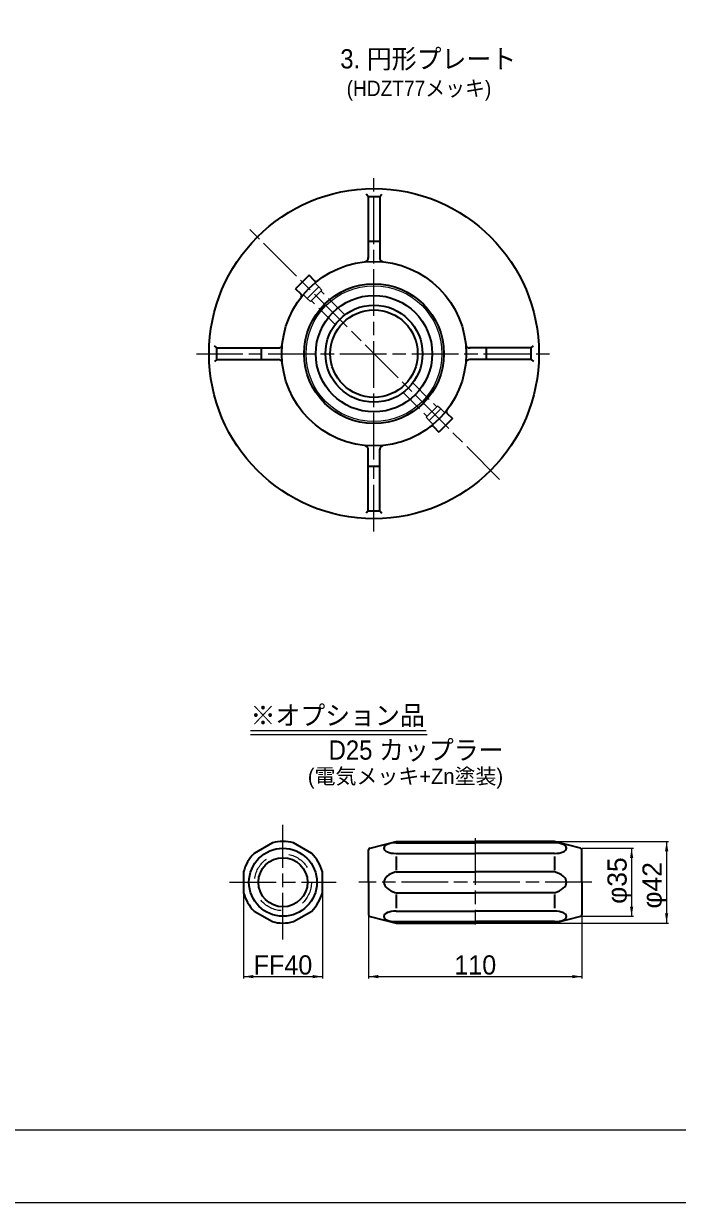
# Model space of a CAD drawing. Units: millimetres at full size, sheet at 1:2; details may follow other scales. Extents: x 1986 to 3668, y 918 to 2106.
# Drawn here: x 2793 to 3130, y 918 to 1525 of the extents above; entities that cross this region are included whole.
import ezdxf
from ezdxf.enums import TextEntityAlignment as Align

# ---------------------------------------------------------------- set-up
doc = ezdxf.new("R2010")
doc.units = ezdxf.units.MM
doc.header["$LTSCALE"] = 2
for name, pattern in [('CHAIN', [18.5, 12, -1.5, 3.5, -1.5]), ('DASHED', [7.5, 6, -1.5]), ('DASHED_SPACED', [12, 6, -6])]:
    doc.linetypes.add(name, pattern=pattern)
for name, color, linetype, lineweight in [('1外形線', 7, 'Continuous', 35), ('2細い実線', 3, 'Continuous', 20), ('3隠れ線', 2, 'DASHED_SPACED', 13), ('4中心線', 1, 'CHAIN', 15), ('6寸法線', 4, 'Continuous', 13), ('7 枠・タイトル', 7, 'Continuous', 13), ('Defpoints_2', 7, 'Continuous', 13)]:
    doc.layers.add(name, color=color, linetype=linetype, lineweight=lineweight)
doc.styles.add('ＭＳ Ｐゴシック', font='')
doc.styles.get('ＭＳ Ｐゴシック').set_extended_font_data('MS PGothic')

# ---------------------------------------------------------------- blocks, each defined once
blk = doc.blocks.new('filled_arrow')
at = {"color": 0, "linetype": 'Continuous', "lineweight": -2}
blk.add_solid([(7.5, 1.25), (0, 0), (7.5, -1.25)], dxfattribs=at)

msp = doc.modelspace()

# ---------------------------------------------------------------- linework, layer by layer
at = {"layer": '1外形線'}
for p, q in [((2970.326, 1436.128), (2969.306, 1437.289)), ((2970.326, 1436.128), (2970.326, 1404.35)), ((2970.326, 1436.128), (2976.326, 1436.128)), ((2976.326, 1436.128), (2977.346, 1437.289)), ((2976.326, 1436.128), (2976.326, 1404.35)), ((2970.326, 1413.098), (2976.326, 1413.098)), ((2939.896, 1395.608), (2932.846, 1388.558)), ((2942.631, 1392.696), (2939.896, 1395.608)), ((2935.757, 1385.823), (2932.846, 1388.558)), ((2892.326, 1358.128), (2891.164, 1359.148)), ((2892.326, 1358.128), (2924.104, 1358.128)), ((2892.326, 1352.128), (2892.326, 1358.128)), ((2915.356, 1352.128), (2915.356, 1358.128)), ((3054.326, 1358.128), (3022.548, 1358.128)), ((3031.296, 1352.128), (3031.296, 1358.128)), ((3054.326, 1358.128), (3055.488, 1359.148)), ((3054.326, 1352.128), (3054.326, 1358.128)), ((2892.326, 1352.128), (2891.164, 1351.107)), ((2892.326, 1352.128), (2924.104, 1352.128)), ((3054.326, 1352.128), (3022.548, 1352.128)), ((3054.326, 1352.128), (3055.488, 1351.107)), ((3010.895, 1324.432), (3013.806, 1321.697)), ((3004.021, 1317.559), (3006.757, 1314.647)), ((3013.806, 1321.697), (3006.757, 1314.647)), ((2970.326, 1274.128), (2970.326, 1305.906)), ((2976.326, 1274.128), (2976.326, 1305.906)), ((2970.326, 1297.157), (2976.326, 1297.157)), ((2970.326, 1274.128), (2969.306, 1272.966)), ((2970.326, 1274.128), (2976.326, 1274.128)), ((2976.326, 1274.128), (2977.346, 1272.966)), ((2920.99, 1103.191), (2911.576, 1097.755)), ((2941.275, 1097.755), (2931.861, 1103.191)), ((2970.488, 1082.906), (2970.488, 1099.567)), ((2971.314, 1100.552), (2984.666, 1103.906)), ((2984.666, 1103.906), (3025.488, 1103.906)), ((2984.666, 1103.191), (3025.488, 1103.191)), ((3066.309, 1103.906), (3025.488, 1103.906)), ((3066.309, 1103.191), (3025.488, 1103.191)), ((3079.661, 1100.552), (3066.309, 1103.906)), ((3080.488, 1082.906), (3080.488, 1099.567)), ((2984.666, 1097.755), (3025.488, 1097.755)), ((2984.666, 1096.26), (2984.666, 1089.123)), ((3066.309, 1097.755), (3025.488, 1097.755)), ((3066.309, 1096.26), (3066.309, 1089.123)), ((2906.141, 1088.341), (2906.141, 1077.471)), ((2946.71, 1077.471), (2946.71, 1088.341)), ((2984.666, 1088.341), (3025.488, 1088.341)), ((3066.309, 1088.341), (3025.488, 1088.341)), ((2970.488, 1082.906), (2970.488, 1066.245)), ((3080.488, 1082.906), (3080.488, 1066.245)), ((2984.666, 1077.471), (3025.488, 1077.471)), ((2984.666, 1076.689), (2984.666, 1069.552)), ((3066.309, 1077.471), (3025.488, 1077.471)), ((3066.309, 1076.689), (3066.309, 1069.552)), ((2911.576, 1068.057), (2920.99, 1062.622)), ((2931.861, 1062.622), (2941.275, 1068.057)), ((2971.314, 1065.26), (2984.666, 1061.906)), ((2984.666, 1068.057), (3025.488, 1068.057)), ((2984.666, 1062.622), (3025.488, 1062.622)), ((3066.309, 1068.057), (3025.488, 1068.057)), ((3066.309, 1062.622), (3025.488, 1062.622)), ((3079.661, 1065.26), (3066.309, 1061.906)), ((2984.666, 1061.906), (3025.488, 1061.906)), ((3066.309, 1061.906), (3025.488, 1061.906))]:
    msp.add_line(p, q, dxfattribs=at)
for centre, radius in [((2973.326, 1355.128), 85), ((2973.326, 1355.128), 47.5), ((2973.326, 1355.128), 36), ((2973.326, 1355.128), 30), ((2973.326, 1355.128), 25), ((2973.326, 1355.128), 22.5), ((2926.425, 1082.906), 17.5), ((2926.425, 1082.906), 12.65)]:
    msp.add_circle(centre, radius, dxfattribs=at)
for centre, radius, start, end in [((2968.185, 1404.492), 2.146, 282.39779, 3.81625), ((2978.467, 1404.492), 2.146, 176.18375, 257.60221), ((2943.451, 1393.52), 1.162, 225.13963, 317.05536), ((2934.934, 1385.003), 1.162, 312.94464, 44.86037), ((2923.961, 1360.269), 2.146, 266.18375, 347.60221), ((3022.691, 1360.269), 2.146, 192.39779, 273.81625), ((2923.961, 1349.986), 2.146, 12.39779, 93.81625), ((3022.691, 1349.986), 2.146, 86.18375, 167.60221), ((3011.719, 1325.252), 1.162, 132.94464, 224.86037), ((3003.202, 1316.735), 1.162, 45.13963, 137.05536), ((2968.185, 1305.763), 2.146, 356.18375, 77.60221), ((2978.467, 1305.763), 2.146, 102.39779, 183.81625), ((2926.425, 1082.906), 21, 75, 105), ((2971.488, 1099.567), 1, 100, 180), ((3079.488, 1099.567), 1, 0, 80), ((2926.425, 1082.906), 21, 135, 165), ((2926.425, 1082.906), 21, 15, 45), ((2926.425, 1082.906), 21, 195, 225), ((2926.425, 1082.906), 21, 315, 345), ((2926.425, 1082.906), 21, 255, 285), ((2971.488, 1066.245), 1, 180, 260), ((3079.488, 1066.245), 1, 280, 0)]:
    msp.add_arc(centre, radius, start, end, dxfattribs=at)
for centre, major_axis, ratio, start_param, end_param in [((2984.666, 1100.473), (-6.217, 0), 0.437139, 4.712389, 7.8539816), ((3066.309, 1100.473), (6.217, 0), 0.437139, 4.712389, 7.8539816), ((2992.483, 1082.906), (14.034, 0), 0.466871, 2.1621199, 4.1210654), ((3058.492, 1082.906), (-14.034, 0), 0.466871, 2.1621199, 4.1210654), ((2984.666, 1065.339), (-6.217, 0), 0.437139, 4.712389, 7.8539816), ((3066.309, 1065.339), (6.217, 0), 0.437139, 4.712389, 7.8539816)]:
    msp.add_ellipse(centre, major_axis=major_axis, ratio=ratio, start_param=start_param, end_param=end_param, dxfattribs=at)
at = {"layer": '2細い実線'}
msp.add_circle((2973.326, 1355.128), 35, dxfattribs=at)
at = {"layer": '3隠れ線', "linetype": 'DASHED'}
for p, q in [((2944.857, 1389.478), (2942.878, 1391.585)), ((2938.975, 1383.597), (2936.869, 1385.576)), ((2944.857, 1389.478), (2938.975, 1383.597)), ((2946.385, 1387.852), (2940.602, 1382.069)), ((2944.857, 1389.478), (2946.385, 1387.852)), ((2958.297, 1375.106), (2945.968, 1387.435)), ((2938.975, 1383.597), (2940.602, 1382.069)), ((2953.348, 1370.156), (2941.018, 1382.486)), ((2993.305, 1340.099), (3005.634, 1327.77)), ((2988.355, 1335.149), (3000.684, 1322.82)), ((3006.051, 1328.186), (3000.268, 1322.403)), ((3007.677, 1326.659), (3001.795, 1320.777)), ((3007.677, 1326.659), (3006.051, 1328.186)), ((3007.677, 1326.659), (3009.784, 1324.679)), ((3001.795, 1320.777), (3000.268, 1322.403)), ((3001.795, 1320.777), (3003.774, 1318.67))]:
    msp.add_line(p, q, dxfattribs=at)
at = {"layer": '3隠れ線'}
msp.add_circle((2926.425, 1082.906), 14.65, dxfattribs=at)
at = {"layer": '4中心線'}
for p, q in [((2973.326, 1263.596), (2973.326, 1446.659)), ((3038.049, 1290.405), (2908.604, 1419.85)), ((2881.795, 1355.128), (3064.858, 1355.128)), ((2926.425, 1053.391), (2926.425, 1112.422)), ((3025.488, 1105.635), (3025.488, 1061.22)), ((2898.963, 1082.906), (2953.887, 1082.906)), ((3085.488, 1082.906), (2965.488, 1082.906))]:
    msp.add_line(p, q, dxfattribs=at)
at = {"layer": '6寸法線'}
for p, q in [((3066.372, 1103.906), (3125.095, 1103.906)), ((3080.55, 1100.406), (3107.054, 1100.406)), ((3106.054, 1100.406), (3106.054, 1065.406)), ((3124.095, 1103.906), (3124.095, 1061.906)), ((2906.141, 1082.844), (2906.141, 1033.324)), ((2946.71, 1082.844), (2946.71, 1033.324)), ((2970.488, 1067.81), (2970.488, 1033.324)), ((3080.488, 1067.804), (3080.488, 1033.324)), ((3080.55, 1065.406), (3107.054, 1065.406)), ((3066.372, 1061.906), (3125.095, 1061.906)), ((2906.141, 1034.324), (2946.71, 1034.324)), ((2970.488, 1034.324), (3080.488, 1034.324))]:
    msp.add_line(p, q, dxfattribs=at)
at = {"layer": '7 枠・タイトル'}
for p, q in [((2909.75, 1161.091), (3000.245, 1161.091)), ((2909.75, 1159.091), (3000.759, 1159.091)), ((3612.367, 955.252), (2041.671, 955.252))]:
    msp.add_line(p, q, dxfattribs=at)
at = {"layer": 'Defpoints_2'}
msp.add_lwpolyline([(1986.019, 918.029), (3668.019, 918.029), (3668.019, 2106.029), (1986.019, 2106.029)], close=True, dxfattribs=at)

# ---------------------------------------------------------------- block references
at = {"layer": '6寸法線', "xscale": 0.667, "yscale": 0.667}
for p, rotation in [((3106.054, 1100.406), 270), ((3124.095, 1103.906), 270), ((3106.054, 1065.406), 90), ((3124.095, 1061.906), 90), ((2946.71, 1034.324), 180), ((3080.488, 1034.324), 180)]:
    msp.add_blockref('filled_arrow', p, dxfattribs=dict(at, rotation=rotation))
for p in [(2906.141, 1034.324), (2970.488, 1034.324)]:
    msp.add_blockref('filled_arrow', p, dxfattribs=at)

# ---------------------------------------------------------------- texts
at = {"layer": '6寸法線', "style": 'ＭＳ Ｐゴシック', "width": 1.05}
for s, p in [('φ35', (3098.549, 1083.774)), ('φ42', (3116.59, 1081.322))]:
    msp.add_text(s, height=9.897, rotation=90, dxfattribs=at).set_placement(p, align=Align.MIDDLE_CENTER)
at = {"layer": '6寸法線', "style": 'ＭＳ Ｐゴシック'}
for s, p in [('FF40', (2926.425, 1040.324)), ('110', (3025.488, 1040.324))]:
    msp.add_text(s, height=9.897, dxfattribs=at).set_placement(p, align=Align.MIDDLE_CENTER)
at = {"layer": '7 枠・タイトル', "style": 'ＭＳ Ｐゴシック', "width": 0.95}
for s, height, p in [('3. 円形プレート', 9.897, (2955.957, 1499.067)), ('(HDZT77メッキ)', 7.918, (2959.238, 1485.443)), ('※オプション品', 9.897, (2909.727, 1160.927)), ('D25 カップラー', 9.897, (2949.954, 1143.093))]:
    msp.add_text(s, height=height, dxfattribs=at).set_placement(p, align=Align.BOTTOM_LEFT)
at = {"layer": '7 枠・タイトル', "style": 'ＭＳ Ｐゴシック'}
msp.add_text('(電気メッキ+Zn塗装)', height=7.918, dxfattribs=at).set_placement((2939.241, 1131.188), align=Align.BOTTOM_LEFT)

doc.saveas('drawing.dxf')
